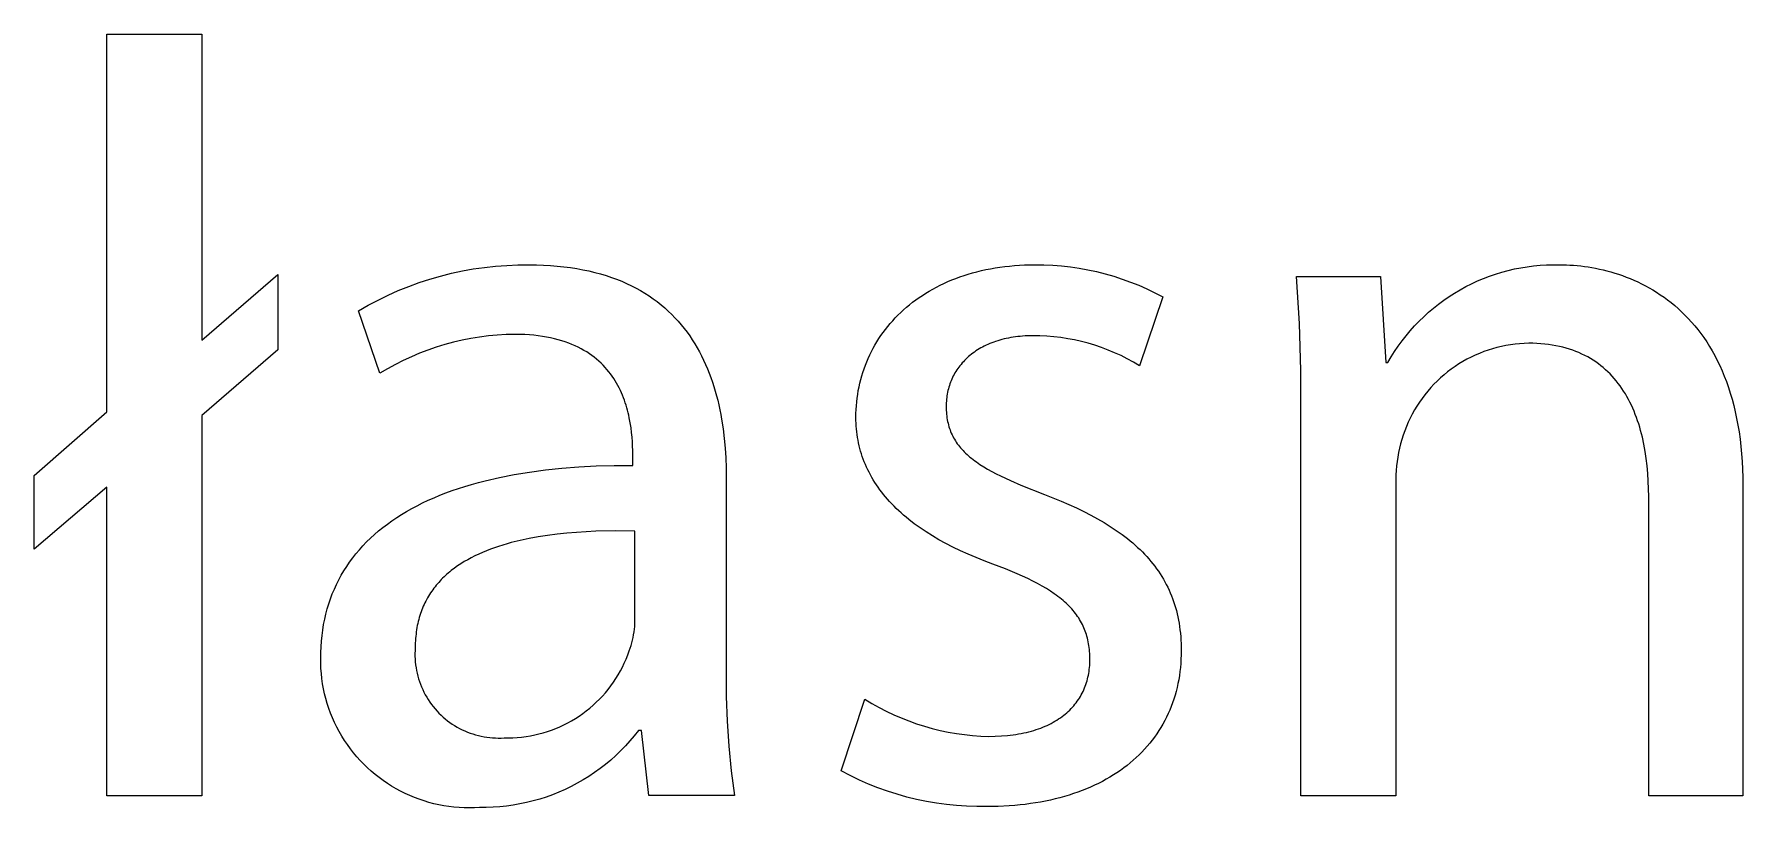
# Model space of a CAD drawing. Header units: millimetres. Extents: x -658 to 2773, y 81 to 2478.
# Drawn here: x 2231.4 to 2286.2, y 138.5 to 163.3 of the extents above; entities that cross this region are included whole.
import ezdxf

# ---------------------------------------------------------------- set-up
doc = ezdxf.new("R2010")
doc.units = ezdxf.units.MM
doc.header["$MEASUREMENT"] = 0
doc.layers.add('Domyślny', color=7, linetype='Continuous', true_color=0x000000)

msp = doc.modelspace()

# ---------------------------------------------------------------- linework, layer by layer
at = {"layer": 'Domyślny', "color": 18, "lineweight": 15, "true_color": 0x000000}
for p, q in [((2233.756, 151.176), (2233.756, 163.273)), ((2233.756, 163.273), (2236.795, 163.273)), ((2236.795, 163.273), (2236.795, 153.472)), ((2236.795, 153.472), (2239.228, 155.574)), ((2239.228, 155.574), (2239.228, 153.163)), ((2243.757, 155.318), (2244.098, 155.429)), ((2244.098, 155.429), (2244.442, 155.528)), ((2244.442, 155.528), (2244.789, 155.616)), ((2244.789, 155.616), (2245.139, 155.691)), ((2245.139, 155.691), (2245.491, 155.754)), ((2245.491, 155.754), (2245.846, 155.805)), ((2245.846, 155.805), (2246.202, 155.843)), ((2246.202, 155.843), (2246.559, 155.869)), ((2246.559, 155.869), (2246.917, 155.883)), ((2246.917, 155.883), (2247.275, 155.885)), ((2247.275, 155.885), (2247.51, 155.882)), ((2247.51, 155.882), (2247.739, 155.874)), ((2247.739, 155.874), (2247.963, 155.862)), ((2247.963, 155.862), (2248.181, 155.845)), ((2248.181, 155.845), (2248.395, 155.823)), ((2248.395, 155.823), (2248.602, 155.796)), ((2248.602, 155.796), (2248.805, 155.765)), ((2248.805, 155.765), (2249.002, 155.729)), ((2249.002, 155.729), (2249.195, 155.689)), ((2249.195, 155.689), (2249.382, 155.644)), ((2249.382, 155.644), (2249.564, 155.595)), ((2249.564, 155.595), (2249.741, 155.542)), ((2249.741, 155.542), (2249.913, 155.485)), ((2249.913, 155.485), (2250.081, 155.424)), ((2250.081, 155.424), (2250.244, 155.359)), ((2260.816, 155.401), (2260.945, 155.452)), ((2260.945, 155.452), (2261.076, 155.5)), ((2261.076, 155.5), (2261.209, 155.545)), ((2261.209, 155.545), (2261.345, 155.588)), ((2261.345, 155.588), (2261.483, 155.628)), ((2261.483, 155.628), (2261.623, 155.666)), ((2261.623, 155.666), (2261.766, 155.701)), ((2261.766, 155.701), (2261.911, 155.732)), ((2261.911, 155.732), (2262.058, 155.761)), ((2262.058, 155.761), (2262.207, 155.788)), ((2262.207, 155.788), (2262.359, 155.811)), ((2262.359, 155.811), (2262.513, 155.831)), ((2262.513, 155.831), (2262.669, 155.848)), ((2262.669, 155.848), (2262.827, 155.862)), ((2262.827, 155.862), (2262.987, 155.874)), ((2262.987, 155.874), (2263.149, 155.882)), ((2263.149, 155.882), (2263.314, 155.886)), ((2263.314, 155.886), (2263.48, 155.888)), ((2263.48, 155.888), (2263.764, 155.885)), ((2263.764, 155.885), (2264.048, 155.873)), ((2264.048, 155.873), (2264.332, 155.851)), ((2264.332, 155.851), (2264.614, 155.819)), ((2264.614, 155.819), (2264.895, 155.778)), ((2264.895, 155.778), (2265.175, 155.728)), ((2265.175, 155.728), (2265.452, 155.668)), ((2265.452, 155.668), (2265.728, 155.598)), ((2265.728, 155.598), (2266.001, 155.52)), ((2266.001, 155.52), (2266.271, 155.432)), ((2266.271, 155.432), (2266.539, 155.335)), ((2271.948, 154.008), (2271.861, 155.511)), ((2271.861, 155.511), (2274.545, 155.511)), ((2274.545, 155.511), (2274.717, 152.758)), ((2277.653, 155.369), (2277.844, 155.45)), ((2277.844, 155.45), (2278.038, 155.524)), ((2278.038, 155.524), (2278.234, 155.591)), ((2278.234, 155.591), (2278.433, 155.652)), ((2278.433, 155.652), (2278.634, 155.706)), ((2278.634, 155.706), (2278.836, 155.753)), ((2278.836, 155.753), (2279.04, 155.793)), ((2279.04, 155.793), (2279.245, 155.827)), ((2279.245, 155.827), (2279.451, 155.853)), ((2279.451, 155.853), (2279.657, 155.872)), ((2279.657, 155.872), (2279.865, 155.885)), ((2279.865, 155.885), (2280.072, 155.89)), ((2280.072, 155.89), (2280.28, 155.888)), ((2280.28, 155.888), (2280.389, 155.887)), ((2280.389, 155.887), (2280.5, 155.884)), ((2280.5, 155.884), (2280.612, 155.879)), ((2280.612, 155.879), (2280.726, 155.871)), ((2280.726, 155.871), (2280.842, 155.861)), ((2280.842, 155.861), (2280.958, 155.849)), ((2280.958, 155.849), (2281.076, 155.835)), ((2281.076, 155.835), (2281.195, 155.817)), ((2281.195, 155.817), (2281.315, 155.798)), ((2281.315, 155.798), (2281.435, 155.776)), ((2281.435, 155.776), (2281.557, 155.751)), ((2281.557, 155.751), (2281.679, 155.723)), ((2281.679, 155.723), (2281.801, 155.692)), ((2281.801, 155.692), (2281.924, 155.659)), ((2281.924, 155.659), (2282.048, 155.623)), ((2282.048, 155.623), (2282.171, 155.583)), ((2282.171, 155.583), (2282.294, 155.541)), ((2282.294, 155.541), (2282.418, 155.495)), ((2282.418, 155.495), (2282.541, 155.446)), ((2282.541, 155.446), (2282.664, 155.394)), ((2242.44, 154.758), (2242.762, 154.915)), ((2242.762, 154.915), (2243.089, 155.061)), ((2243.089, 155.061), (2243.421, 155.195)), ((2243.421, 155.195), (2243.757, 155.318)), ((2250.244, 155.359), (2250.402, 155.29)), ((2250.402, 155.29), (2250.555, 155.217)), ((2250.555, 155.217), (2250.704, 155.141)), ((2250.704, 155.141), (2250.848, 155.061)), ((2250.848, 155.061), (2250.987, 154.977)), ((2250.987, 154.977), (2251.123, 154.89)), ((2251.123, 154.89), (2251.254, 154.8)), ((2259.767, 154.837), (2259.874, 154.909)), ((2259.874, 154.909), (2259.983, 154.978)), ((2259.983, 154.978), (2260.094, 155.046)), ((2260.094, 155.046), (2260.209, 155.111)), ((2260.209, 155.111), (2260.325, 155.174)), ((2260.325, 155.174), (2260.444, 155.234)), ((2260.444, 155.234), (2260.566, 155.292)), ((2260.566, 155.292), (2260.69, 155.348)), ((2260.69, 155.348), (2260.816, 155.401)), ((2266.539, 155.335), (2266.802, 155.23)), ((2266.802, 155.23), (2267.062, 155.115)), ((2267.062, 155.115), (2267.318, 154.992)), ((2267.318, 154.992), (2267.57, 154.86)), ((2276.743, 154.871), (2276.918, 154.983)), ((2276.918, 154.983), (2277.096, 155.089)), ((2277.096, 155.089), (2277.279, 155.188)), ((2277.279, 155.188), (2277.464, 155.282)), ((2277.464, 155.282), (2277.653, 155.369)), ((2282.664, 155.394), (2282.787, 155.338)), ((2282.787, 155.338), (2282.909, 155.279)), ((2282.909, 155.279), (2283.031, 155.217)), ((2283.031, 155.217), (2283.152, 155.151)), ((2283.152, 155.151), (2283.272, 155.081)), ((2283.272, 155.081), (2283.391, 155.008)), ((2283.391, 155.008), (2283.509, 154.93)), ((2283.509, 154.93), (2283.627, 154.849)), ((2241.814, 154.411), (2242.124, 154.59)), ((2242.5, 152.412), (2241.814, 154.411)), ((2242.124, 154.59), (2242.44, 154.758)), ((2251.254, 154.8), (2251.38, 154.707)), ((2251.38, 154.707), (2251.502, 154.61)), ((2251.502, 154.61), (2251.621, 154.51)), ((2251.621, 154.51), (2251.735, 154.407)), ((2251.735, 154.407), (2251.845, 154.301)), ((2259.092, 154.275), (2259.181, 154.362)), ((2259.181, 154.362), (2259.272, 154.446)), ((2259.272, 154.446), (2259.366, 154.528)), ((2259.366, 154.528), (2259.462, 154.608)), ((2259.462, 154.608), (2259.561, 154.687)), ((2259.561, 154.687), (2259.663, 154.763)), ((2259.663, 154.763), (2259.767, 154.837)), ((2267.57, 154.86), (2266.827, 152.655)), ((2275.93, 154.226), (2276.084, 154.366)), ((2276.084, 154.366), (2276.242, 154.501)), ((2276.242, 154.501), (2276.405, 154.63)), ((2276.405, 154.63), (2276.572, 154.753)), ((2276.572, 154.753), (2276.743, 154.871)), ((2283.627, 154.849), (2283.742, 154.764)), ((2283.742, 154.764), (2283.857, 154.676)), ((2283.857, 154.676), (2283.97, 154.583)), ((2283.97, 154.583), (2284.081, 154.486)), ((2284.081, 154.486), (2284.191, 154.385)), ((2284.191, 154.385), (2284.299, 154.279)), ((2251.845, 154.301), (2251.95, 154.193)), ((2251.95, 154.193), (2252.052, 154.081)), ((2252.052, 154.081), (2252.151, 153.967)), ((2252.151, 153.967), (2252.245, 153.85)), ((2252.245, 153.85), (2252.335, 153.731)), ((2258.617, 153.72), (2258.69, 153.817)), ((2258.69, 153.817), (2258.765, 153.912)), ((2258.765, 153.912), (2258.843, 154.006)), ((2258.843, 154.006), (2258.923, 154.097)), ((2258.923, 154.097), (2259.006, 154.187)), ((2259.006, 154.187), (2259.092, 154.275)), ((2271.993, 152.504), (2271.948, 154.008)), ((2275.499, 153.777), (2275.638, 153.931)), ((2275.638, 153.931), (2275.781, 154.081)), ((2275.781, 154.081), (2275.93, 154.226)), ((2284.299, 154.279), (2284.405, 154.169)), ((2284.405, 154.169), (2284.509, 154.055)), ((2284.509, 154.055), (2284.611, 153.937)), ((2284.611, 153.937), (2284.71, 153.814)), ((2284.71, 153.814), (2284.808, 153.686)), ((2244.305, 153.251), (2244.036, 153.158)), ((2244.578, 153.334), (2244.305, 153.251)), ((2244.853, 153.408), (2244.578, 153.334)), ((2245.131, 153.473), (2244.853, 153.408)), ((2245.411, 153.528), (2245.131, 153.473)), ((2245.692, 153.573), (2245.411, 153.528)), ((2245.975, 153.609), (2245.692, 153.573)), ((2246.259, 153.635), (2245.975, 153.609)), ((2246.544, 153.651), (2246.259, 153.635)), ((2246.829, 153.657), (2246.544, 153.651)), ((2246.986, 153.655), (2246.829, 153.657)), ((2247.138, 153.65), (2246.986, 153.655)), ((2247.287, 153.641), (2247.138, 153.65)), ((2247.431, 153.629), (2247.287, 153.641)), ((2247.57, 153.613), (2247.431, 153.629)), ((2247.706, 153.595), (2247.57, 153.613)), ((2247.838, 153.573), (2247.706, 153.595)), ((2247.965, 153.548), (2247.838, 153.573)), ((2248.089, 153.52), (2247.965, 153.548)), ((2248.209, 153.489), (2248.089, 153.52)), ((2248.325, 153.455), (2248.209, 153.489)), ((2248.437, 153.419), (2248.325, 153.455)), ((2248.545, 153.38), (2248.437, 153.419)), ((2248.65, 153.339), (2248.545, 153.38)), ((2248.752, 153.295), (2248.65, 153.339)), ((2248.849, 153.248), (2248.752, 153.295)), ((2248.944, 153.199), (2248.849, 153.248)), ((2252.335, 153.731), (2252.422, 153.609)), ((2252.422, 153.609), (2252.505, 153.485)), ((2252.505, 153.485), (2252.585, 153.359)), ((2252.585, 153.359), (2252.661, 153.231)), ((2258.297, 153.213), (2258.355, 153.317)), ((2258.355, 153.317), (2258.417, 153.42)), ((2258.417, 153.42), (2258.481, 153.522)), ((2258.481, 153.522), (2258.548, 153.622)), ((2258.548, 153.622), (2258.617, 153.72)), ((2261.8, 153.254), (2261.745, 153.224)), ((2261.857, 153.284), (2261.8, 153.254)), ((2261.914, 153.312), (2261.857, 153.284)), ((2261.973, 153.339), (2261.914, 153.312)), ((2262.033, 153.364), (2261.973, 153.339)), ((2262.095, 153.389), (2262.033, 153.364)), ((2262.157, 153.412), (2262.095, 153.389)), ((2262.221, 153.435), (2262.157, 153.412)), ((2262.287, 153.456), (2262.221, 153.435)), ((2262.353, 153.476), (2262.287, 153.456)), ((2262.421, 153.494), (2262.353, 153.476)), ((2262.49, 153.512), (2262.421, 153.494)), ((2262.56, 153.528), (2262.49, 153.512)), ((2262.631, 153.543), (2262.56, 153.528)), ((2262.704, 153.556), (2262.631, 153.543)), ((2262.778, 153.568), (2262.704, 153.556)), ((2262.853, 153.579), (2262.778, 153.568)), ((2262.929, 153.588), (2262.853, 153.579)), ((2263.006, 153.596), (2262.929, 153.588)), ((2263.085, 153.603), (2263.006, 153.596)), ((2263.165, 153.608), (2263.085, 153.603)), ((2263.246, 153.612), (2263.165, 153.608)), ((2263.328, 153.614), (2263.246, 153.612)), ((2263.412, 153.615), (2263.328, 153.614)), ((2263.636, 153.612), (2263.412, 153.615)), ((2263.861, 153.601), (2263.636, 153.612)), ((2264.084, 153.582), (2263.861, 153.601)), ((2264.308, 153.556), (2264.084, 153.582)), ((2264.53, 153.521), (2264.308, 153.556)), ((2264.75, 153.48), (2264.53, 153.521)), ((2264.969, 153.43), (2264.75, 153.48)), ((2265.187, 153.373), (2264.969, 153.43)), ((2265.402, 153.309), (2265.187, 153.373)), ((2265.614, 153.237), (2265.402, 153.309)), ((2265.825, 153.158), (2265.614, 153.237)), ((2275, 153.113), (2275.116, 153.285)), ((2275.116, 153.285), (2275.238, 153.454)), ((2275.238, 153.454), (2275.366, 153.617)), ((2275.366, 153.617), (2275.499, 153.777)), ((2278.275, 153.239), (2278.133, 153.199)), ((2278.419, 153.273), (2278.275, 153.239)), ((2278.563, 153.303), (2278.419, 153.273)), ((2278.709, 153.327), (2278.563, 153.303)), ((2278.855, 153.347), (2278.709, 153.327)), ((2279.002, 153.361), (2278.855, 153.347)), ((2279.15, 153.37), (2279.002, 153.361)), ((2279.298, 153.375), (2279.15, 153.37)), ((2279.429, 153.373), (2279.298, 153.375)), ((2279.558, 153.368), (2279.429, 153.373)), ((2279.684, 153.36), (2279.558, 153.368)), ((2279.808, 153.349), (2279.684, 153.36)), ((2279.928, 153.335), (2279.808, 153.349)), ((2280.047, 153.317), (2279.928, 153.335)), ((2280.163, 153.297), (2280.047, 153.317)), ((2280.276, 153.274), (2280.163, 153.297)), ((2280.387, 153.248), (2280.276, 153.274)), ((2280.495, 153.218), (2280.387, 153.248)), ((2284.808, 153.686), (2284.902, 153.554)), ((2284.902, 153.554), (2284.995, 153.417)), ((2284.995, 153.417), (2285.084, 153.276)), ((2285.084, 153.276), (2285.171, 153.129)), ((2239.228, 153.163), (2236.795, 151.061)), ((2242.994, 152.696), (2242.744, 152.558)), ((2243.248, 152.825), (2242.994, 152.696)), ((2243.507, 152.945), (2243.248, 152.825)), ((2243.77, 153.056), (2243.507, 152.945)), ((2244.036, 153.158), (2243.77, 153.056)), ((2249.035, 153.148), (2248.944, 153.199)), ((2249.122, 153.095), (2249.035, 153.148)), ((2249.207, 153.04), (2249.122, 153.095)), ((2249.288, 152.983), (2249.207, 153.04)), ((2249.366, 152.924), (2249.288, 152.983)), ((2249.441, 152.863), (2249.366, 152.924)), ((2249.513, 152.8), (2249.441, 152.863)), ((2249.582, 152.736), (2249.513, 152.8)), ((2249.648, 152.67), (2249.582, 152.736)), ((2252.661, 153.231), (2252.733, 153.1)), ((2252.733, 153.1), (2252.802, 152.967)), ((2252.802, 152.967), (2252.868, 152.833)), ((2252.868, 152.833), (2252.93, 152.696)), ((2252.93, 152.696), (2252.99, 152.558)), ((2258.048, 152.669), (2258.092, 152.78)), ((2258.092, 152.78), (2258.139, 152.89)), ((2258.139, 152.89), (2258.189, 152.999)), ((2258.189, 152.999), (2258.241, 153.107)), ((2258.241, 153.107), (2258.297, 153.213)), ((2261.111, 152.699), (2261.075, 152.655)), ((2261.147, 152.743), (2261.111, 152.699)), ((2261.186, 152.785), (2261.147, 152.743)), ((2261.225, 152.827), (2261.186, 152.785)), ((2261.266, 152.867), (2261.225, 152.827)), ((2261.308, 152.907), (2261.266, 152.867)), ((2261.351, 152.946), (2261.308, 152.907)), ((2261.396, 152.984), (2261.351, 152.946)), ((2261.442, 153.022), (2261.396, 152.984)), ((2261.489, 153.058), (2261.442, 153.022)), ((2261.538, 153.093), (2261.489, 153.058)), ((2261.588, 153.127), (2261.538, 153.093)), ((2261.639, 153.161), (2261.588, 153.127)), ((2261.691, 153.193), (2261.639, 153.161)), ((2261.745, 153.224), (2261.691, 153.193)), ((2266.032, 153.071), (2265.825, 153.158)), ((2266.236, 152.978), (2266.032, 153.071)), ((2266.437, 152.877), (2266.236, 152.978)), ((2266.634, 152.769), (2266.437, 152.877)), ((2266.827, 152.655), (2266.634, 152.769)), ((2274.717, 152.758), (2274.785, 152.758)), ((2274.785, 152.758), (2274.89, 152.937)), ((2274.89, 152.937), (2275, 153.113)), ((2277.059, 152.713), (2276.936, 152.632)), ((2277.185, 152.79), (2277.059, 152.713)), ((2277.314, 152.862), (2277.185, 152.79)), ((2277.446, 152.93), (2277.314, 152.862)), ((2277.579, 152.993), (2277.446, 152.93)), ((2277.715, 153.052), (2277.579, 152.993)), ((2277.852, 153.106), (2277.715, 153.052)), ((2277.992, 153.155), (2277.852, 153.106)), ((2278.133, 153.199), (2277.992, 153.155)), ((2280.601, 153.186), (2280.495, 153.218)), ((2280.704, 153.151), (2280.601, 153.186)), ((2280.805, 153.114), (2280.704, 153.151)), ((2280.903, 153.074), (2280.805, 153.114)), ((2280.999, 153.03), (2280.903, 153.074)), ((2281.092, 152.985), (2280.999, 153.03)), ((2281.184, 152.936), (2281.092, 152.985)), ((2281.272, 152.886), (2281.184, 152.936)), ((2281.359, 152.832), (2281.272, 152.886)), ((2281.443, 152.776), (2281.359, 152.832)), ((2281.525, 152.718), (2281.443, 152.776)), ((2281.605, 152.657), (2281.525, 152.718)), ((2285.171, 153.129), (2285.255, 152.978)), ((2285.255, 152.978), (2285.335, 152.821)), ((2285.335, 152.821), (2285.413, 152.66)), ((2242.744, 152.558), (2242.5, 152.412)), ((2249.711, 152.603), (2249.648, 152.67)), ((2249.771, 152.534), (2249.711, 152.603)), ((2249.829, 152.464), (2249.771, 152.534)), ((2249.884, 152.392), (2249.829, 152.464)), ((2249.936, 152.32), (2249.884, 152.392)), ((2249.986, 152.246), (2249.936, 152.32)), ((2250.034, 152.171), (2249.986, 152.246)), ((2250.079, 152.096), (2250.034, 152.171)), ((2252.99, 152.558), (2253.046, 152.418)), ((2253.046, 152.418), (2253.099, 152.276)), ((2253.099, 152.276), (2253.148, 152.133)), ((2257.872, 152.094), (2257.901, 152.211)), ((2257.901, 152.211), (2257.933, 152.328)), ((2257.933, 152.328), (2257.968, 152.442)), ((2257.968, 152.442), (2258.007, 152.556)), ((2258.007, 152.556), (2258.048, 152.669)), ((2260.795, 152.176), (2260.775, 152.124)), ((2260.817, 152.227), (2260.795, 152.176)), ((2260.841, 152.277), (2260.817, 152.227)), ((2260.865, 152.327), (2260.841, 152.277)), ((2260.891, 152.376), (2260.865, 152.327)), ((2260.918, 152.424), (2260.891, 152.376)), ((2260.947, 152.472), (2260.918, 152.424)), ((2260.977, 152.519), (2260.947, 152.472)), ((2261.008, 152.565), (2260.977, 152.519)), ((2261.041, 152.611), (2261.008, 152.565)), ((2261.075, 152.655), (2261.041, 152.611)), ((2271.998, 150.999), (2271.993, 152.504)), ((2276.363, 152.166), (2276.259, 152.062)), ((2276.471, 152.267), (2276.363, 152.166)), ((2276.583, 152.365), (2276.471, 152.267)), ((2276.697, 152.458), (2276.583, 152.365)), ((2276.815, 152.547), (2276.697, 152.458)), ((2276.936, 152.632), (2276.815, 152.547)), ((2281.682, 152.594), (2281.605, 152.657)), ((2281.757, 152.528), (2281.682, 152.594)), ((2281.83, 152.461), (2281.757, 152.528)), ((2281.901, 152.391), (2281.83, 152.461)), ((2281.969, 152.318), (2281.901, 152.391)), ((2282.035, 152.244), (2281.969, 152.318)), ((2282.099, 152.167), (2282.035, 152.244)), ((2282.161, 152.089), (2282.099, 152.167)), ((2285.413, 152.66), (2285.488, 152.493)), ((2285.488, 152.493), (2285.559, 152.322)), ((2285.559, 152.322), (2285.626, 152.145)), ((2285.626, 152.145), (2285.691, 151.962)), ((2250.121, 152.019), (2250.079, 152.096)), ((2250.161, 151.942), (2250.121, 152.019)), ((2250.2, 151.864), (2250.161, 151.942)), ((2250.235, 151.786), (2250.2, 151.864)), ((2250.269, 151.707), (2250.235, 151.786)), ((2250.301, 151.628), (2250.269, 151.707)), ((2250.33, 151.548), (2250.301, 151.628)), ((2253.148, 152.133), (2253.195, 151.989)), ((2253.195, 151.989), (2253.239, 151.843)), ((2253.239, 151.843), (2253.28, 151.696)), ((2253.28, 151.696), (2253.318, 151.547)), ((2257.771, 151.494), (2257.785, 151.616)), ((2257.785, 151.616), (2257.802, 151.737)), ((2257.802, 151.737), (2257.822, 151.857)), ((2257.822, 151.857), (2257.845, 151.976)), ((2257.845, 151.976), (2257.872, 152.094)), ((2260.654, 151.638), (2260.647, 151.581)), ((2260.662, 151.694), (2260.654, 151.638)), ((2260.671, 151.749), (2260.662, 151.694)), ((2260.681, 151.804), (2260.671, 151.749)), ((2260.694, 151.859), (2260.681, 151.804)), ((2260.707, 151.913), (2260.694, 151.859)), ((2260.722, 151.967), (2260.707, 151.913)), ((2260.738, 152.02), (2260.722, 151.967)), ((2260.756, 152.072), (2260.738, 152.02)), ((2260.775, 152.124), (2260.756, 152.072)), ((2275.88, 151.61), (2275.795, 151.489)), ((2275.969, 151.727), (2275.88, 151.61)), ((2276.062, 151.842), (2275.969, 151.727)), ((2276.158, 151.954), (2276.062, 151.842)), ((2276.259, 152.062), (2276.158, 151.954)), ((2282.221, 152.008), (2282.161, 152.089)), ((2282.279, 151.925), (2282.221, 152.008)), ((2282.335, 151.841), (2282.279, 151.925)), ((2282.389, 151.754), (2282.335, 151.841)), ((2282.44, 151.666), (2282.389, 151.754)), ((2282.49, 151.575), (2282.44, 151.666)), ((2285.691, 151.962), (2285.751, 151.775)), ((2285.751, 151.775), (2285.808, 151.582)), ((2231.425, 149.142), (2233.756, 151.176)), ((2236.795, 151.061), (2236.795, 138.884)), ((2250.358, 151.468), (2250.33, 151.548)), ((2250.384, 151.388), (2250.358, 151.468)), ((2250.408, 151.307), (2250.384, 151.388)), ((2250.43, 151.227), (2250.408, 151.307)), ((2250.451, 151.147), (2250.43, 151.227)), ((2250.47, 151.067), (2250.451, 151.147)), ((2250.487, 150.987), (2250.47, 151.067)), ((2253.318, 151.547), (2253.353, 151.398)), ((2253.353, 151.398), (2253.386, 151.247)), ((2253.386, 151.247), (2253.416, 151.095)), ((2253.416, 151.095), (2253.444, 150.943)), ((2257.746, 150.999), (2257.747, 151.124)), ((2257.747, 151.124), (2257.752, 151.248)), ((2257.752, 151.248), (2257.76, 151.371)), ((2257.76, 151.371), (2257.771, 151.494)), ((2260.639, 151.468), (2260.636, 151.41)), ((2260.636, 151.41), (2260.636, 151.353)), ((2260.636, 151.353), (2260.636, 151.289)), ((2260.636, 151.289), (2260.639, 151.225)), ((2260.642, 151.525), (2260.639, 151.468)), ((2260.639, 151.225), (2260.642, 151.163)), ((2260.647, 151.581), (2260.642, 151.525)), ((2260.642, 151.163), (2260.647, 151.102)), ((2260.647, 151.102), (2260.654, 151.042)), ((2275.566, 151.109), (2275.498, 150.978)), ((2275.638, 151.238), (2275.566, 151.109)), ((2275.714, 151.365), (2275.638, 151.238)), ((2275.795, 151.489), (2275.714, 151.365)), ((2282.537, 151.483), (2282.49, 151.575)), ((2282.583, 151.389), (2282.537, 151.483)), ((2282.627, 151.294), (2282.583, 151.389)), ((2282.668, 151.197), (2282.627, 151.294)), ((2282.708, 151.098), (2282.668, 151.197)), ((2282.746, 150.997), (2282.708, 151.098)), ((2285.808, 151.582), (2285.86, 151.383)), ((2285.86, 151.383), (2285.909, 151.179)), ((2285.909, 151.179), (2285.954, 150.969)), ((2250.517, 150.828), (2250.487, 150.987)), ((2250.542, 150.671), (2250.517, 150.828)), ((2250.561, 150.517), (2250.542, 150.671)), ((2250.576, 150.366), (2250.561, 150.517)), ((2253.444, 150.943), (2253.491, 150.636)), ((2253.491, 150.636), (2253.529, 150.326)), ((2257.747, 150.906), (2257.746, 150.999)), ((2257.75, 150.813), (2257.747, 150.906)), ((2257.755, 150.721), (2257.75, 150.813)), ((2257.762, 150.63), (2257.755, 150.721)), ((2257.772, 150.539), (2257.762, 150.63)), ((2257.783, 150.449), (2257.772, 150.539)), ((2260.654, 151.042), (2260.662, 150.983)), ((2260.662, 150.983), (2260.671, 150.925)), ((2260.671, 150.925), (2260.682, 150.868)), ((2260.682, 150.868), (2260.695, 150.812)), ((2260.695, 150.812), (2260.709, 150.757)), ((2260.709, 150.757), (2260.724, 150.703)), ((2260.724, 150.703), (2260.741, 150.65)), ((2260.741, 150.65), (2260.759, 150.597)), ((2260.759, 150.597), (2260.779, 150.545)), ((2260.779, 150.545), (2260.8, 150.495)), ((2271.998, 138.878), (2271.998, 150.999)), ((2275.323, 150.571), (2275.275, 150.431)), ((2275.377, 150.709), (2275.323, 150.571)), ((2275.435, 150.844), (2275.377, 150.709)), ((2275.498, 150.978), (2275.435, 150.844)), ((2282.782, 150.895), (2282.746, 150.997)), ((2282.816, 150.791), (2282.782, 150.895)), ((2282.849, 150.686), (2282.816, 150.791)), ((2282.879, 150.58), (2282.849, 150.686)), ((2282.908, 150.472), (2282.879, 150.58)), ((2285.954, 150.969), (2285.994, 150.754)), ((2285.994, 150.754), (2286.03, 150.533)), ((2286.03, 150.533), (2286.062, 150.306)), ((2250.587, 150.219), (2250.576, 150.366)), ((2250.594, 150.076), (2250.587, 150.219)), ((2250.598, 149.939), (2250.594, 150.076)), ((2253.529, 150.326), (2253.557, 150.015)), ((2253.557, 150.015), (2253.577, 149.702)), ((2257.797, 150.359), (2257.783, 150.449)), ((2257.812, 150.27), (2257.797, 150.359)), ((2257.83, 150.181), (2257.812, 150.27)), ((2257.85, 150.093), (2257.83, 150.181)), ((2257.872, 150.005), (2257.85, 150.093)), ((2257.896, 149.918), (2257.872, 150.005)), ((2260.8, 150.495), (2260.823, 150.444)), ((2260.823, 150.444), (2260.848, 150.395)), ((2260.848, 150.395), (2260.873, 150.347)), ((2260.873, 150.347), (2260.901, 150.299)), ((2260.901, 150.299), (2260.93, 150.252)), ((2260.93, 150.252), (2260.96, 150.205)), ((2260.96, 150.205), (2260.992, 150.159)), ((2260.992, 150.159), (2261.026, 150.114)), ((2261.026, 150.114), (2261.061, 150.069)), ((2261.061, 150.069), (2261.098, 150.025)), ((2261.098, 150.025), (2261.136, 149.982)), ((2261.136, 149.982), (2261.176, 149.939)), ((2275.156, 150.013), (2275.125, 149.873)), ((2275.191, 150.152), (2275.156, 150.013)), ((2275.231, 150.29), (2275.191, 150.152)), ((2275.275, 150.431), (2275.231, 150.29)), ((2282.935, 150.363), (2282.908, 150.472)), ((2282.983, 150.14), (2282.935, 150.363)), ((2283.024, 149.913), (2282.983, 150.14)), ((2286.062, 150.306), (2286.089, 150.073)), ((2286.089, 150.073), (2286.111, 149.834)), ((2248.326, 149.373), (2248.869, 149.415)), ((2248.869, 149.415), (2249.429, 149.445)), ((2249.429, 149.445), (2250.005, 149.461)), ((2250.005, 149.461), (2250.599, 149.464)), ((2250.599, 149.807), (2250.598, 149.939)), ((2250.599, 149.464), (2250.599, 149.807)), ((2253.577, 149.702), (2253.588, 149.389)), ((2257.922, 149.832), (2257.896, 149.918)), ((2257.95, 149.746), (2257.922, 149.832)), ((2257.981, 149.661), (2257.95, 149.746)), ((2258.013, 149.576), (2257.981, 149.661)), ((2258.048, 149.492), (2258.013, 149.576)), ((2258.085, 149.408), (2258.048, 149.492)), ((2258.124, 149.325), (2258.085, 149.408)), ((2261.176, 149.939), (2261.217, 149.897)), ((2261.217, 149.897), (2261.26, 149.855)), ((2261.26, 149.855), (2261.305, 149.813)), ((2261.305, 149.813), (2261.351, 149.773)), ((2261.351, 149.773), (2261.398, 149.732)), ((2261.398, 149.732), (2261.448, 149.692)), ((2261.448, 149.692), (2261.498, 149.652)), ((2261.498, 149.652), (2261.551, 149.613)), ((2261.551, 149.613), (2261.605, 149.574)), ((2261.605, 149.574), (2261.718, 149.497)), ((2261.718, 149.497), (2261.837, 149.421)), ((2261.837, 149.421), (2261.963, 149.346)), ((2275.059, 149.447), (2275.047, 149.304)), ((2275.077, 149.59), (2275.059, 149.447)), ((2275.098, 149.732), (2275.077, 149.59)), ((2275.125, 149.873), (2275.098, 149.732)), ((2283.059, 149.681), (2283.024, 149.913)), ((2283.087, 149.444), (2283.059, 149.681)), ((2283.109, 149.204), (2283.087, 149.444)), ((2286.111, 149.834), (2286.129, 149.589)), ((2286.129, 149.589), (2286.141, 149.338)), ((2231.425, 146.778), (2231.425, 149.142)), ((2245.436, 148.854), (2245.652, 148.914)), ((2245.652, 148.914), (2245.873, 148.972)), ((2245.873, 148.972), (2246.329, 149.077)), ((2246.329, 149.077), (2246.802, 149.17)), ((2246.802, 149.17), (2247.292, 149.25)), ((2247.292, 149.25), (2247.801, 149.318)), ((2247.801, 149.318), (2248.326, 149.373)), ((2253.588, 149.389), (2253.592, 149.076)), ((2253.592, 149.076), (2253.592, 142.862)), ((2258.165, 149.243), (2258.124, 149.325)), ((2258.208, 149.161), (2258.165, 149.243)), ((2258.253, 149.08), (2258.208, 149.161)), ((2258.301, 149), (2258.253, 149.08)), ((2258.35, 148.92), (2258.301, 149)), ((2258.402, 148.84), (2258.35, 148.92)), ((2261.963, 149.346), (2262.096, 149.272)), ((2262.096, 149.272), (2262.235, 149.198)), ((2262.235, 149.198), (2262.38, 149.125)), ((2262.38, 149.125), (2262.692, 148.978)), ((2262.692, 148.978), (2263.03, 148.832)), ((2275.039, 149.161), (2275.035, 149.017)), ((2275.035, 149.017), (2275.036, 148.874)), ((2275.036, 148.874), (2275.036, 138.878)), ((2275.047, 149.304), (2275.039, 149.161)), ((2283.124, 148.96), (2283.109, 149.204)), ((2283.133, 148.713), (2283.124, 148.96)), ((2286.141, 149.338), (2286.149, 149.08)), ((2286.149, 149.08), (2286.152, 148.817)), ((2233.756, 148.765), (2231.425, 146.778)), ((2233.756, 138.884), (2233.756, 148.765)), ((2243.867, 148.26), (2244.047, 148.345)), ((2244.047, 148.345), (2244.232, 148.427)), ((2244.232, 148.427), (2244.421, 148.506)), ((2244.421, 148.506), (2244.615, 148.581)), ((2244.615, 148.581), (2244.813, 148.654)), ((2244.813, 148.654), (2245.016, 148.724)), ((2245.016, 148.724), (2245.224, 148.79)), ((2245.224, 148.79), (2245.436, 148.854)), ((2258.456, 148.762), (2258.402, 148.84)), ((2258.512, 148.684), (2258.456, 148.762)), ((2258.57, 148.607), (2258.512, 148.684)), ((2258.631, 148.53), (2258.57, 148.607)), ((2258.693, 148.454), (2258.631, 148.53)), ((2258.758, 148.379), (2258.693, 148.454)), ((2258.825, 148.304), (2258.758, 148.379)), ((2263.03, 148.832), (2263.789, 148.531)), ((2263.789, 148.531), (2264.056, 148.427)), ((2264.056, 148.427), (2264.314, 148.321)), ((2264.314, 148.321), (2264.564, 148.213)), ((2283.136, 148.463), (2283.133, 148.713)), ((2283.136, 138.878), (2283.136, 148.463)), ((2286.152, 148.817), (2286.152, 138.878)), ((2242.885, 147.688), (2243.037, 147.791)), ((2243.037, 147.791), (2243.194, 147.891)), ((2243.194, 147.891), (2243.355, 147.988)), ((2243.355, 147.988), (2243.521, 148.081)), ((2243.521, 148.081), (2243.692, 148.172)), ((2243.692, 148.172), (2243.867, 148.26)), ((2258.894, 148.23), (2258.825, 148.304)), ((2258.965, 148.157), (2258.894, 148.23)), ((2259.039, 148.084), (2258.965, 148.157)), ((2259.115, 148.012), (2259.039, 148.084)), ((2259.192, 147.941), (2259.115, 148.012)), ((2259.272, 147.871), (2259.192, 147.941)), ((2259.355, 147.801), (2259.272, 147.871)), ((2259.439, 147.732), (2259.355, 147.801)), ((2264.564, 148.213), (2264.807, 148.102)), ((2264.807, 148.102), (2265.04, 147.989)), ((2265.04, 147.989), (2265.266, 147.874)), ((2265.266, 147.874), (2265.483, 147.755)), ((2242.196, 147.131), (2242.325, 147.248)), ((2242.325, 147.248), (2242.457, 147.363)), ((2242.457, 147.363), (2242.595, 147.474)), ((2242.595, 147.474), (2242.738, 147.583)), ((2242.738, 147.583), (2242.885, 147.688)), ((2247.872, 147.222), (2247.572, 147.175)), ((2248.175, 147.261), (2247.872, 147.222)), ((2248.482, 147.293), (2248.175, 147.261)), ((2248.792, 147.319), (2248.482, 147.293)), ((2249.104, 147.339), (2248.792, 147.319)), ((2249.417, 147.354), (2249.104, 147.339)), ((2250.044, 147.367), (2249.417, 147.354)), ((2250.667, 147.362), (2250.044, 147.367)), ((2250.667, 144.484), (2250.667, 147.362)), ((2259.614, 147.596), (2259.439, 147.732)), ((2259.799, 147.463), (2259.614, 147.596)), ((2259.992, 147.333), (2259.799, 147.463)), ((2260.194, 147.206), (2259.992, 147.333)), ((2265.483, 147.755), (2265.692, 147.634)), ((2265.692, 147.634), (2265.892, 147.509)), ((2265.892, 147.509), (2266.084, 147.382)), ((2266.084, 147.382), (2266.268, 147.251)), ((2266.268, 147.251), (2266.357, 147.184)), ((2241.732, 146.633), (2241.841, 146.762)), ((2241.841, 146.762), (2241.955, 146.888)), ((2241.955, 146.888), (2242.073, 147.011)), ((2242.073, 147.011), (2242.196, 147.131)), ((2245.786, 146.677), (2245.663, 146.622)), ((2245.911, 146.728), (2245.786, 146.677)), ((2246.038, 146.778), (2245.911, 146.728)), ((2246.168, 146.825), (2246.038, 146.778)), ((2246.3, 146.87), (2246.168, 146.825)), ((2246.434, 146.912), (2246.3, 146.87)), ((2246.57, 146.952), (2246.434, 146.912)), ((2246.708, 146.99), (2246.57, 146.952)), ((2246.99, 147.06), (2246.708, 146.99)), ((2247.278, 147.122), (2246.99, 147.06)), ((2247.572, 147.175), (2247.278, 147.122)), ((2260.405, 147.082), (2260.194, 147.206)), ((2260.625, 146.961), (2260.405, 147.082)), ((2260.853, 146.843), (2260.625, 146.961)), ((2261.091, 146.729), (2260.853, 146.843)), ((2261.338, 146.617), (2261.091, 146.729)), ((2266.357, 147.184), (2266.443, 147.117)), ((2266.443, 147.117), (2266.528, 147.048)), ((2266.528, 147.048), (2266.61, 146.979)), ((2266.61, 146.979), (2266.69, 146.909)), ((2266.69, 146.909), (2266.769, 146.838)), ((2266.769, 146.838), (2266.845, 146.765)), ((2266.845, 146.765), (2266.919, 146.692)), ((2266.919, 146.692), (2266.99, 146.618)), ((2241.346, 146.089), (2241.435, 146.229)), ((2241.435, 146.229), (2241.529, 146.367)), ((2241.529, 146.367), (2241.628, 146.501)), ((2241.628, 146.501), (2241.732, 146.633)), ((2244.884, 146.17), (2244.785, 146.094)), ((2244.987, 146.243), (2244.884, 146.17)), ((2245.092, 146.313), (2244.987, 146.243)), ((2245.2, 146.38), (2245.092, 146.313)), ((2245.312, 146.444), (2245.2, 146.38)), ((2245.426, 146.506), (2245.312, 146.444)), ((2245.544, 146.566), (2245.426, 146.506)), ((2245.663, 146.622), (2245.544, 146.566)), ((2261.594, 146.509), (2261.338, 146.617)), ((2261.858, 146.405), (2261.594, 146.509)), ((2262.132, 146.304), (2261.858, 146.405)), ((2262.536, 146.149), (2262.132, 146.304)), ((2262.909, 145.995), (2262.536, 146.149)), ((2266.99, 146.618), (2267.06, 146.543)), ((2267.06, 146.543), (2267.128, 146.467)), ((2267.128, 146.467), (2267.193, 146.39)), ((2267.193, 146.39), (2267.257, 146.312)), ((2267.257, 146.312), (2267.318, 146.233)), ((2267.318, 146.233), (2267.377, 146.153)), ((2267.377, 146.153), (2267.434, 146.072)), ((2241.04, 145.501), (2241.109, 145.652)), ((2241.109, 145.652), (2241.183, 145.801)), ((2241.183, 145.801), (2241.262, 145.946)), ((2241.262, 145.946), (2241.346, 146.089)), ((2244.266, 145.579), (2244.229, 145.531)), ((2244.304, 145.626), (2244.266, 145.579)), ((2244.343, 145.673), (2244.304, 145.626)), ((2244.383, 145.718), (2244.343, 145.673)), ((2244.424, 145.763), (2244.383, 145.718)), ((2244.466, 145.807), (2244.424, 145.763)), ((2244.509, 145.85), (2244.466, 145.807)), ((2244.553, 145.893), (2244.509, 145.85)), ((2244.598, 145.935), (2244.553, 145.893)), ((2244.643, 145.976), (2244.598, 145.935)), ((2244.69, 146.016), (2244.643, 145.976)), ((2244.737, 146.056), (2244.69, 146.016)), ((2244.785, 146.094), (2244.737, 146.056)), ((2263.083, 145.917), (2262.909, 145.995)), ((2263.25, 145.839), (2263.083, 145.917)), ((2263.41, 145.76), (2263.25, 145.839)), ((2263.562, 145.681), (2263.41, 145.76)), ((2263.707, 145.6), (2263.562, 145.681)), ((2263.845, 145.519), (2263.707, 145.6)), ((2267.434, 146.072), (2267.489, 145.989)), ((2267.489, 145.989), (2267.542, 145.906)), ((2267.542, 145.906), (2267.592, 145.821)), ((2267.592, 145.821), (2267.641, 145.736)), ((2267.641, 145.736), (2267.687, 145.649)), ((2267.687, 145.649), (2267.731, 145.561)), ((2240.813, 144.868), (2240.862, 145.03)), ((2240.862, 145.03), (2240.916, 145.19)), ((2240.916, 145.19), (2240.975, 145.346)), ((2240.975, 145.346), (2241.04, 145.501)), ((2243.94, 145.064), (2243.914, 145.008)), ((2243.968, 145.119), (2243.94, 145.064)), ((2243.997, 145.174), (2243.968, 145.119)), ((2244.027, 145.227), (2243.997, 145.174)), ((2244.058, 145.28), (2244.027, 145.227)), ((2244.09, 145.332), (2244.058, 145.28)), ((2244.123, 145.383), (2244.09, 145.332)), ((2244.157, 145.433), (2244.123, 145.383)), ((2244.192, 145.483), (2244.157, 145.433)), ((2244.229, 145.531), (2244.192, 145.483)), ((2263.976, 145.436), (2263.845, 145.519)), ((2264.099, 145.353), (2263.976, 145.436)), ((2264.159, 145.311), (2264.099, 145.353)), ((2264.216, 145.268), (2264.159, 145.311)), ((2264.272, 145.225), (2264.216, 145.268)), ((2264.326, 145.182), (2264.272, 145.225)), ((2264.378, 145.138), (2264.326, 145.182)), ((2264.429, 145.094), (2264.378, 145.138)), ((2264.478, 145.049), (2264.429, 145.094)), ((2264.526, 145.004), (2264.478, 145.049)), ((2267.731, 145.561), (2267.773, 145.471)), ((2267.773, 145.471), (2267.813, 145.381)), ((2267.813, 145.381), (2267.851, 145.289)), ((2267.851, 145.289), (2267.887, 145.196)), ((2267.887, 145.196), (2267.92, 145.102)), ((2267.92, 145.102), (2267.952, 145.006)), ((2240.697, 144.364), (2240.731, 144.535)), ((2240.731, 144.535), (2240.769, 144.702)), ((2240.769, 144.702), (2240.813, 144.868)), ((2243.742, 144.529), (2243.726, 144.465)), ((2243.759, 144.592), (2243.742, 144.529)), ((2243.778, 144.654), (2243.759, 144.592)), ((2243.797, 144.715), (2243.778, 144.654)), ((2243.818, 144.776), (2243.797, 144.715)), ((2243.84, 144.835), (2243.818, 144.776)), ((2243.864, 144.894), (2243.84, 144.835)), ((2243.888, 144.951), (2243.864, 144.894)), ((2243.914, 145.008), (2243.888, 144.951)), ((2250.665, 144.394), (2250.667, 144.484)), ((2264.571, 144.959), (2264.526, 145.004)), ((2264.615, 144.913), (2264.571, 144.959)), ((2264.658, 144.866), (2264.615, 144.913)), ((2264.699, 144.819), (2264.658, 144.866)), ((2264.738, 144.772), (2264.699, 144.819)), ((2264.776, 144.724), (2264.738, 144.772)), ((2264.812, 144.675), (2264.776, 144.724)), ((2264.847, 144.626), (2264.812, 144.675)), ((2264.88, 144.577), (2264.847, 144.626)), ((2264.911, 144.526), (2264.88, 144.577)), ((2264.941, 144.476), (2264.911, 144.526)), ((2267.952, 145.006), (2267.981, 144.91)), ((2267.981, 144.91), (2268.008, 144.812)), ((2268.008, 144.812), (2268.033, 144.712)), ((2268.033, 144.712), (2268.056, 144.612)), ((2268.056, 144.612), (2268.076, 144.509)), ((2268.076, 144.509), (2268.095, 144.406)), ((2240.627, 143.836), (2240.645, 144.015)), ((2240.645, 144.015), (2240.668, 144.191)), ((2240.668, 144.191), (2240.697, 144.364)), ((2243.647, 143.992), (2243.641, 143.921)), ((2243.655, 144.063), (2243.647, 143.992)), ((2243.663, 144.132), (2243.655, 144.063)), ((2243.673, 144.201), (2243.663, 144.132)), ((2243.684, 144.268), (2243.673, 144.201)), ((2243.697, 144.335), (2243.684, 144.268)), ((2243.711, 144.4), (2243.697, 144.335)), ((2243.726, 144.465), (2243.711, 144.4)), ((2250.59, 143.865), (2250.61, 143.952)), ((2250.61, 143.952), (2250.626, 144.04)), ((2250.626, 144.04), (2250.64, 144.128)), ((2250.64, 144.128), (2250.651, 144.217)), ((2250.651, 144.217), (2250.659, 144.305)), ((2250.659, 144.305), (2250.665, 144.394)), ((2264.97, 144.424), (2264.941, 144.476)), ((2264.997, 144.372), (2264.97, 144.424)), ((2265.022, 144.319), (2264.997, 144.372)), ((2265.046, 144.266), (2265.022, 144.319)), ((2265.069, 144.212), (2265.046, 144.266)), ((2265.09, 144.157), (2265.069, 144.212)), ((2265.11, 144.102), (2265.09, 144.157)), ((2265.128, 144.045), (2265.11, 144.102)), ((2265.145, 143.989), (2265.128, 144.045)), ((2265.16, 143.931), (2265.145, 143.989)), ((2265.174, 143.872), (2265.16, 143.931)), ((2268.095, 144.406), (2268.111, 144.301)), ((2268.111, 144.301), (2268.125, 144.195)), ((2268.125, 144.195), (2268.137, 144.087)), ((2268.137, 144.087), (2268.147, 143.978)), ((2268.147, 143.978), (2268.154, 143.868)), ((2240.603, 143.284), (2240.606, 143.471)), ((2240.606, 143.471), (2240.614, 143.655)), ((2240.614, 143.655), (2240.627, 143.836)), ((2243.625, 143.535), (2243.622, 143.443)), ((2243.622, 143.443), (2243.622, 143.351)), ((2243.63, 143.627), (2243.625, 143.535)), ((2243.631, 143.702), (2243.63, 143.627)), ((2243.633, 143.776), (2243.631, 143.702)), ((2243.637, 143.849), (2243.633, 143.776)), ((2243.641, 143.921), (2243.637, 143.849)), ((2250.384, 143.26), (2250.437, 143.391)), ((2250.437, 143.391), (2250.485, 143.524)), ((2250.485, 143.524), (2250.515, 143.608)), ((2250.515, 143.608), (2250.543, 143.693)), ((2250.543, 143.693), (2250.568, 143.779)), ((2250.568, 143.779), (2250.59, 143.865)), ((2265.187, 143.813), (2265.174, 143.872)), ((2265.198, 143.753), (2265.187, 143.813)), ((2265.208, 143.692), (2265.198, 143.753)), ((2265.216, 143.63), (2265.208, 143.692)), ((2265.223, 143.568), (2265.216, 143.63)), ((2265.229, 143.505), (2265.223, 143.568)), ((2265.234, 143.44), (2265.229, 143.505)), ((2265.237, 143.375), (2265.234, 143.44)), ((2268.154, 143.868), (2268.16, 143.756)), ((2268.162, 143.391), (2268.157, 143.256)), ((2268.16, 143.756), (2268.163, 143.642)), ((2268.164, 143.528), (2268.162, 143.391)), ((2268.163, 143.642), (2268.164, 143.528)), ((2240.604, 143.121), (2240.603, 143.284)), ((2240.611, 142.958), (2240.604, 143.121)), ((2240.623, 142.795), (2240.611, 142.958)), ((2243.622, 143.351), (2243.626, 143.259)), ((2243.626, 143.259), (2243.632, 143.167)), ((2243.632, 143.167), (2243.642, 143.076)), ((2243.642, 143.076), (2243.655, 142.985)), ((2243.655, 142.985), (2243.671, 142.894)), ((2243.671, 142.894), (2243.691, 142.804)), ((2250.13, 142.756), (2250.2, 142.879)), ((2250.2, 142.879), (2250.266, 143.004)), ((2250.266, 143.004), (2250.327, 143.131)), ((2250.327, 143.131), (2250.384, 143.26)), ((2253.592, 142.862), (2253.593, 142.064)), ((2265.202, 142.803), (2265.212, 142.865)), ((2265.212, 142.865), (2265.221, 142.926)), ((2265.221, 142.926), (2265.227, 142.988)), ((2265.227, 142.988), (2265.233, 143.051)), ((2265.233, 143.051), (2265.237, 143.114)), ((2265.239, 143.309), (2265.237, 143.375)), ((2265.237, 143.114), (2265.239, 143.178)), ((2265.24, 143.242), (2265.239, 143.309)), ((2265.239, 143.178), (2265.24, 143.242)), ((2268.122, 142.858), (2268.104, 142.729)), ((2268.137, 142.99), (2268.122, 142.858)), ((2268.149, 143.122), (2268.137, 142.99)), ((2268.157, 143.256), (2268.149, 143.122)), ((2240.641, 142.633), (2240.623, 142.795)), ((2240.665, 142.471), (2240.641, 142.633)), ((2240.694, 142.31), (2240.665, 142.471)), ((2240.729, 142.151), (2240.694, 142.31)), ((2243.691, 142.804), (2243.713, 142.715)), ((2243.713, 142.715), (2243.738, 142.627)), ((2243.738, 142.627), (2243.767, 142.539)), ((2243.767, 142.539), (2243.798, 142.453)), ((2243.798, 142.453), (2243.832, 142.367)), ((2243.832, 142.367), (2243.87, 142.283)), ((2249.72, 142.182), (2249.81, 142.291)), ((2249.81, 142.291), (2249.896, 142.403)), ((2249.896, 142.403), (2249.978, 142.518)), ((2249.978, 142.518), (2250.056, 142.636)), ((2250.056, 142.636), (2250.13, 142.756)), ((2265.044, 142.28), (2265.068, 142.335)), ((2265.068, 142.335), (2265.09, 142.392)), ((2265.09, 142.392), (2265.111, 142.449)), ((2265.111, 142.449), (2265.13, 142.506)), ((2265.13, 142.506), (2265.148, 142.564)), ((2265.148, 142.564), (2265.164, 142.623)), ((2265.164, 142.623), (2265.178, 142.683)), ((2265.178, 142.683), (2265.191, 142.743)), ((2265.191, 142.743), (2265.202, 142.803)), ((2268.03, 142.348), (2267.999, 142.224)), ((2268.058, 142.473), (2268.03, 142.348)), ((2268.083, 142.6), (2268.058, 142.473)), ((2268.104, 142.729), (2268.083, 142.6)), ((2240.769, 141.993), (2240.729, 142.151)), ((2240.814, 141.836), (2240.769, 141.993)), ((2240.865, 141.681), (2240.814, 141.836)), ((2243.87, 142.283), (2243.91, 142.2)), ((2243.91, 142.2), (2243.953, 142.119)), ((2243.953, 142.119), (2243.998, 142.039)), ((2243.998, 142.039), (2244.047, 141.961)), ((2244.047, 141.961), (2244.098, 141.884)), ((2244.098, 141.884), (2244.152, 141.81)), ((2244.152, 141.81), (2244.208, 141.737)), ((2249.218, 141.687), (2249.325, 141.779)), ((2249.325, 141.779), (2249.429, 141.875)), ((2249.429, 141.875), (2249.529, 141.974)), ((2249.529, 141.974), (2249.626, 142.076)), ((2249.626, 142.076), (2249.72, 142.182)), ((2253.593, 142.064), (2253.62, 141.267)), ((2257.277, 139.678), (2258.031, 141.974)), ((2258.031, 141.974), (2258.256, 141.838)), ((2258.256, 141.838), (2258.485, 141.71)), ((2264.679, 141.72), (2264.721, 141.766)), ((2264.721, 141.766), (2264.76, 141.814)), ((2264.76, 141.814), (2264.798, 141.862)), ((2264.798, 141.862), (2264.834, 141.912)), ((2264.834, 141.912), (2264.869, 141.962)), ((2264.869, 141.962), (2264.902, 142.013)), ((2264.902, 142.013), (2264.934, 142.065)), ((2264.934, 142.065), (2264.964, 142.117)), ((2264.964, 142.117), (2264.992, 142.171)), ((2264.992, 142.171), (2265.019, 142.225)), ((2265.019, 142.225), (2265.044, 142.28)), ((2267.843, 141.744), (2267.796, 141.628)), ((2267.886, 141.862), (2267.843, 141.744)), ((2267.927, 141.981), (2267.886, 141.862)), ((2267.965, 142.102), (2267.927, 141.981)), ((2267.999, 142.224), (2267.965, 142.102)), ((2240.921, 141.527), (2240.865, 141.681)), ((2240.983, 141.376), (2240.921, 141.527)), ((2241.049, 141.227), (2240.983, 141.376)), ((2241.121, 141.08), (2241.049, 141.227)), ((2244.208, 141.737), (2244.266, 141.666)), ((2244.266, 141.666), (2244.328, 141.597)), ((2244.328, 141.597), (2244.391, 141.53)), ((2244.391, 141.53), (2244.457, 141.466)), ((2244.457, 141.466), (2244.524, 141.404)), ((2244.524, 141.404), (2244.594, 141.344)), ((2244.594, 141.344), (2244.666, 141.287)), ((2244.666, 141.287), (2244.74, 141.232)), ((2244.74, 141.232), (2244.816, 141.18)), ((2248.389, 141.152), (2248.515, 141.216)), ((2248.515, 141.216), (2248.638, 141.284)), ((2248.638, 141.284), (2248.76, 141.357)), ((2248.76, 141.357), (2248.878, 141.433)), ((2248.878, 141.433), (2248.994, 141.514)), ((2248.994, 141.514), (2249.107, 141.599)), ((2249.107, 141.599), (2249.218, 141.687)), ((2253.62, 141.267), (2253.672, 140.471)), ((2258.485, 141.71), (2258.718, 141.59)), ((2258.718, 141.59), (2258.956, 141.478)), ((2258.956, 141.478), (2259.197, 141.374)), ((2259.197, 141.374), (2259.441, 141.278)), ((2259.441, 141.278), (2259.688, 141.19)), ((2263.935, 141.169), (2263.998, 141.202)), ((2263.998, 141.202), (2264.061, 141.235)), ((2264.061, 141.235), (2264.121, 141.27)), ((2264.121, 141.27), (2264.18, 141.305)), ((2264.18, 141.305), (2264.237, 141.342)), ((2264.237, 141.342), (2264.293, 141.38)), ((2264.293, 141.38), (2264.347, 141.419)), ((2264.347, 141.419), (2264.399, 141.459)), ((2264.399, 141.459), (2264.45, 141.5)), ((2264.45, 141.5), (2264.499, 141.542)), ((2264.499, 141.542), (2264.547, 141.585)), ((2264.547, 141.585), (2264.592, 141.629)), ((2264.592, 141.629), (2264.637, 141.674)), ((2264.637, 141.674), (2264.679, 141.72)), ((2267.636, 141.29), (2267.576, 141.181)), ((2267.692, 141.401), (2267.636, 141.29)), ((2267.745, 141.514), (2267.692, 141.401)), ((2267.796, 141.628), (2267.745, 141.514)), ((2241.198, 140.936), (2241.121, 141.08)), ((2241.279, 140.795), (2241.198, 140.936)), ((2241.366, 140.656), (2241.279, 140.795)), ((2241.457, 140.521), (2241.366, 140.656)), ((2244.816, 141.18), (2244.893, 141.13)), ((2244.893, 141.13), (2244.972, 141.083)), ((2244.972, 141.083), (2245.053, 141.039)), ((2245.053, 141.039), (2245.135, 140.997)), ((2245.135, 140.997), (2245.219, 140.959)), ((2245.219, 140.959), (2245.304, 140.923)), ((2245.304, 140.923), (2245.39, 140.89)), ((2245.39, 140.89), (2245.477, 140.861)), ((2245.477, 140.861), (2245.565, 140.834)), ((2245.565, 140.834), (2245.653, 140.81)), ((2245.653, 140.81), (2245.743, 140.789)), ((2245.743, 140.789), (2245.833, 140.772)), ((2245.833, 140.772), (2245.924, 140.757)), ((2245.924, 140.757), (2246.016, 140.746)), ((2246.016, 140.746), (2246.107, 140.738)), ((2246.107, 140.738), (2246.199, 140.733)), ((2246.199, 140.733), (2246.291, 140.731)), ((2246.291, 140.731), (2246.383, 140.732)), ((2246.383, 140.732), (2246.475, 140.737)), ((2246.475, 140.737), (2246.616, 140.735)), ((2246.616, 140.735), (2246.757, 140.739)), ((2246.757, 140.739), (2246.898, 140.747)), ((2246.898, 140.747), (2247.039, 140.761)), ((2247.039, 140.761), (2247.179, 140.779)), ((2247.179, 140.779), (2247.318, 140.802)), ((2247.318, 140.802), (2247.457, 140.829)), ((2247.457, 140.829), (2247.594, 140.861)), ((2247.594, 140.861), (2247.731, 140.898)), ((2247.731, 140.898), (2247.866, 140.94)), ((2247.866, 140.94), (2247.999, 140.986)), ((2247.999, 140.986), (2248.131, 141.037)), ((2248.131, 141.037), (2248.261, 141.092)), ((2248.261, 141.092), (2248.389, 141.152)), ((2250.647, 140.806), (2250.507, 140.639)), ((2250.782, 140.977), (2250.647, 140.806)), ((2250.873, 140.977), (2250.782, 140.977)), ((2251.113, 138.886), (2250.873, 140.977)), ((2259.688, 141.19), (2259.938, 141.11)), ((2259.938, 141.11), (2260.191, 141.039)), ((2260.191, 141.039), (2260.446, 140.977)), ((2260.446, 140.977), (2260.703, 140.923)), ((2260.703, 140.923), (2260.962, 140.878)), ((2260.962, 140.878), (2261.221, 140.842)), ((2261.221, 140.842), (2261.483, 140.814)), ((2261.483, 140.814), (2261.744, 140.796)), ((2261.744, 140.796), (2262.007, 140.786)), ((2262.007, 140.786), (2262.21, 140.789)), ((2262.21, 140.789), (2262.406, 140.798)), ((2262.406, 140.798), (2262.596, 140.814)), ((2262.596, 140.814), (2262.688, 140.824)), ((2262.688, 140.824), (2262.779, 140.835)), ((2262.779, 140.835), (2262.867, 140.848)), ((2262.867, 140.848), (2262.954, 140.862)), ((2262.954, 140.862), (2263.04, 140.878)), ((2263.04, 140.878), (2263.124, 140.895)), ((2263.124, 140.895), (2263.206, 140.913)), ((2263.206, 140.913), (2263.286, 140.933)), ((2263.286, 140.933), (2263.365, 140.954)), ((2263.365, 140.954), (2263.442, 140.977)), ((2263.442, 140.977), (2263.517, 141.001)), ((2263.517, 141.001), (2263.591, 141.026)), ((2263.591, 141.026), (2263.663, 141.052)), ((2263.663, 141.052), (2263.733, 141.079)), ((2263.733, 141.079), (2263.802, 141.108)), ((2263.802, 141.108), (2263.869, 141.138)), ((2263.869, 141.138), (2263.935, 141.169)), ((2267.233, 140.663), (2267.156, 140.565)), ((2267.308, 140.763), (2267.233, 140.663)), ((2267.38, 140.865), (2267.308, 140.763)), ((2267.448, 140.968), (2267.38, 140.865)), ((2267.514, 141.074), (2267.448, 140.968)), ((2267.576, 141.181), (2267.514, 141.074)), ((2241.553, 140.388), (2241.457, 140.521)), ((2241.653, 140.26), (2241.553, 140.388)), ((2241.758, 140.134), (2241.653, 140.26)), ((2241.867, 140.013), (2241.758, 140.134)), ((2250.052, 140.171), (2249.89, 140.026)), ((2250.209, 140.322), (2250.052, 140.171)), ((2250.361, 140.478), (2250.209, 140.322)), ((2250.507, 140.639), (2250.361, 140.478)), ((2253.672, 140.471), (2253.751, 139.677)), ((2266.723, 140.105), (2266.627, 140.019)), ((2266.815, 140.193), (2266.723, 140.105)), ((2266.905, 140.283), (2266.815, 140.193)), ((2266.991, 140.375), (2266.905, 140.283)), ((2267.075, 140.469), (2266.991, 140.375)), ((2267.156, 140.565), (2267.075, 140.469)), ((2241.98, 139.895), (2241.867, 140.013)), ((2242.097, 139.781), (2241.98, 139.895)), ((2242.218, 139.671), (2242.097, 139.781)), ((2242.343, 139.566), (2242.218, 139.671)), ((2242.471, 139.465), (2242.343, 139.566)), ((2249.374, 139.626), (2249.194, 139.505)), ((2249.551, 139.753), (2249.374, 139.626)), ((2249.723, 139.887), (2249.551, 139.753)), ((2249.89, 140.026), (2249.723, 139.887)), ((2253.751, 139.677), (2253.855, 138.886)), ((2257.564, 139.527), (2257.277, 139.678)), ((2266.107, 139.621), (2265.995, 139.548)), ((2266.217, 139.696), (2266.107, 139.621)), ((2266.324, 139.774), (2266.217, 139.696)), ((2266.428, 139.853), (2266.324, 139.774)), ((2266.529, 139.935), (2266.428, 139.853)), ((2266.627, 140.019), (2266.529, 139.935)), ((2242.602, 139.368), (2242.471, 139.465)), ((2242.737, 139.276), (2242.602, 139.368)), ((2242.875, 139.189), (2242.737, 139.276)), ((2243.016, 139.106), (2242.875, 139.189)), ((2243.16, 139.028), (2243.016, 139.106)), ((2243.306, 138.956), (2243.16, 139.028)), ((2248.432, 139.085), (2248.233, 138.997)), ((2248.628, 139.18), (2248.432, 139.085)), ((2248.82, 139.282), (2248.628, 139.18)), ((2249.009, 139.39), (2248.82, 139.282)), ((2249.194, 139.505), (2249.009, 139.39)), ((2257.855, 139.387), (2257.564, 139.527)), ((2258.151, 139.257), (2257.855, 139.387)), ((2258.452, 139.137), (2258.151, 139.257)), ((2258.756, 139.027), (2258.452, 139.137)), ((2259.065, 138.929), (2258.756, 139.027)), ((2264.994, 139.05), (2264.856, 138.999)), ((2265.128, 139.104), (2264.994, 139.05)), ((2265.26, 139.16), (2265.128, 139.104)), ((2265.39, 139.219), (2265.26, 139.16)), ((2265.516, 139.28), (2265.39, 139.219)), ((2265.64, 139.344), (2265.516, 139.28)), ((2265.761, 139.41), (2265.64, 139.344)), ((2265.879, 139.478), (2265.761, 139.41)), ((2265.995, 139.548), (2265.879, 139.478)), ((2236.795, 138.884), (2233.756, 138.884)), ((2243.455, 138.888), (2243.306, 138.956)), ((2243.606, 138.826), (2243.455, 138.888)), ((2243.758, 138.769), (2243.606, 138.826)), ((2243.913, 138.717), (2243.758, 138.769)), ((2244.07, 138.67), (2243.913, 138.717)), ((2244.228, 138.629), (2244.07, 138.67)), ((2244.387, 138.593), (2244.228, 138.629)), ((2244.548, 138.563), (2244.387, 138.593)), ((2244.709, 138.539), (2244.548, 138.563)), ((2244.871, 138.52), (2244.709, 138.539)), ((2245.034, 138.506), (2244.871, 138.52)), ((2245.197, 138.499), (2245.034, 138.506)), ((2245.36, 138.497), (2245.197, 138.499)), ((2245.524, 138.5), (2245.36, 138.497)), ((2245.687, 138.509), (2245.524, 138.5)), ((2245.904, 138.509), (2245.687, 138.509)), ((2246.122, 138.516), (2245.904, 138.509)), ((2246.339, 138.53), (2246.122, 138.516)), ((2246.555, 138.553), (2246.339, 138.53)), ((2246.771, 138.582), (2246.555, 138.553)), ((2246.985, 138.62), (2246.771, 138.582)), ((2247.198, 138.664), (2246.985, 138.62)), ((2247.41, 138.716), (2247.198, 138.664)), ((2247.619, 138.776), (2247.41, 138.716)), ((2247.826, 138.843), (2247.619, 138.776)), ((2248.031, 138.917), (2247.826, 138.843)), ((2248.233, 138.997), (2248.031, 138.917)), ((2253.855, 138.886), (2251.113, 138.886)), ((2259.376, 138.841), (2259.065, 138.929)), ((2259.69, 138.764), (2259.376, 138.841)), ((2260.007, 138.698), (2259.69, 138.764)), ((2260.326, 138.643), (2260.007, 138.698)), ((2260.646, 138.599), (2260.326, 138.643)), ((2260.968, 138.566), (2260.646, 138.599)), ((2261.291, 138.545), (2260.968, 138.566)), ((2261.615, 138.534), (2261.291, 138.545)), ((2261.938, 138.535), (2261.615, 138.534)), ((2262.303, 138.541), (2261.938, 138.535)), ((2262.657, 138.559), (2262.303, 138.541)), ((2262.831, 138.573), (2262.657, 138.559)), ((2263.002, 138.589), (2262.831, 138.573)), ((2263.171, 138.608), (2263.002, 138.589)), ((2263.337, 138.63), (2263.171, 138.608)), ((2263.501, 138.655), (2263.337, 138.63)), ((2263.662, 138.682), (2263.501, 138.655)), ((2263.82, 138.712), (2263.662, 138.682)), ((2263.976, 138.745), (2263.82, 138.712)), ((2264.129, 138.781), (2263.976, 138.745)), ((2264.28, 138.82), (2264.129, 138.781)), ((2264.428, 138.861), (2264.28, 138.82)), ((2264.574, 138.904), (2264.428, 138.861)), ((2264.716, 138.95), (2264.574, 138.904)), ((2264.856, 138.999), (2264.716, 138.95)), ((2275.036, 138.878), (2271.998, 138.878)), ((2286.152, 138.878), (2283.136, 138.878))]:
    msp.add_line(p, q, dxfattribs=at)

doc.saveas('drawing.dxf')
